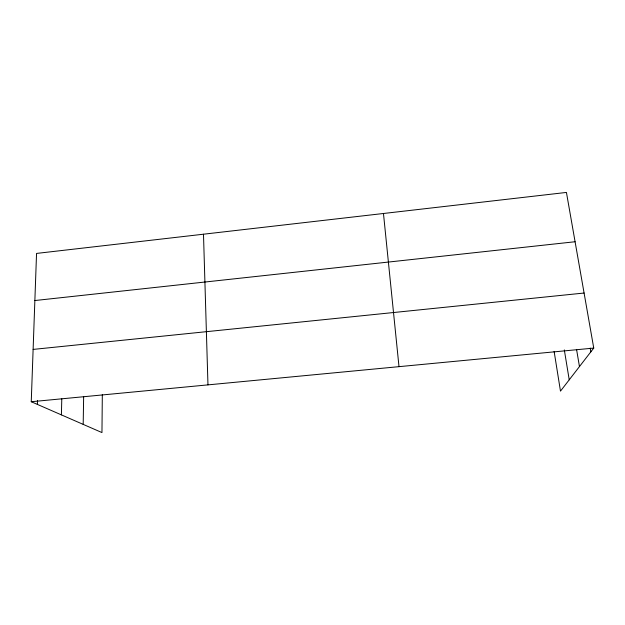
<?xml version="1.0" encoding="UTF-8"?>
<svg xmlns="http://www.w3.org/2000/svg" width="625" height="625" viewBox="0 0 625 625"><rect width="100%" height="100%" fill="white"/><g stroke="black" fill="none" stroke-linecap="round" stroke-linejoin="round"><path stroke-width="0.94" d="M102.32 394.734L101.961 432.57L31.25 401.727L36.547 253.422L566.43 192.43L593.75 348.086L560.484 391.125L554.117 351.391M83.188 424.383L83.648 396.539M61.398 414.875L61.789 398.852M37.375 404.398L37.5 400.539M34.867 300.539L575.086 241.742M33.117 349.414L584.086 293.031M31.25 401.727L593.75 348.086M590.18 348.086L590.836 351.859M576.562 349.438L579.461 366.578M564.32 349.922L569.227 379.812M383.469 213.492L399 366.656M203.492 234.211L207.969 384.875"/></g></svg>
